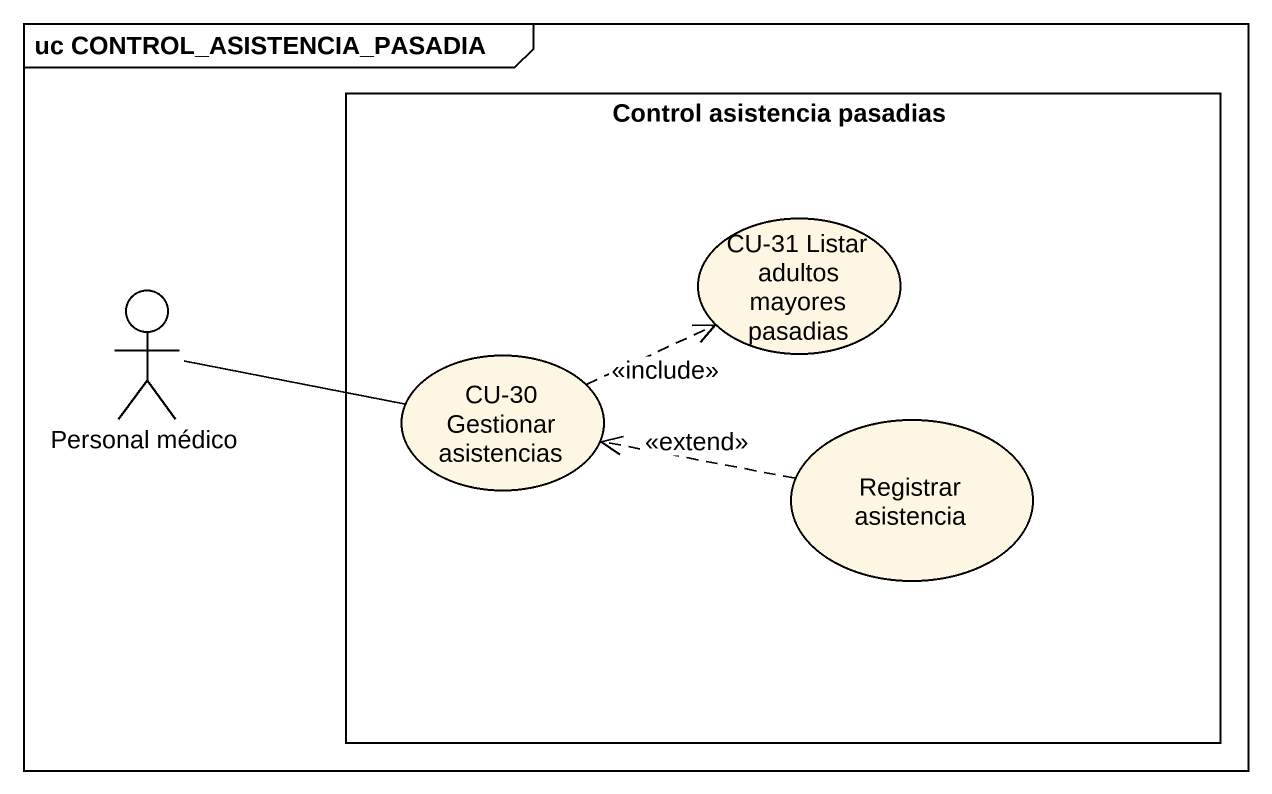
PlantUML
@startuml
mainframe uc CONTROL_ASISTENCIA_PASADIA
rectangle "Control asistencia pasadias" as Control_asistencia_pasadias {
  usecase "CU-31 Listar adultos mayores pasadias" as CU_31_Listar_adultos
  usecase "CU-30 Gestionar asistencias" as CU_30_Gestionar_asistencias
  usecase "Registrar asistencia" as Registrar_asistencia
}
actor "Personal médico" as Personal_médico
Personal_médico -right- CU_30_Gestionar_asistencias
CU_30_Gestionar_asistencias .right.> CU_31_Listar_adultos : <<include>>
Registrar_asistencia .left.> CU_30_Gestionar_asistencias : <<extend>>
@enduml
